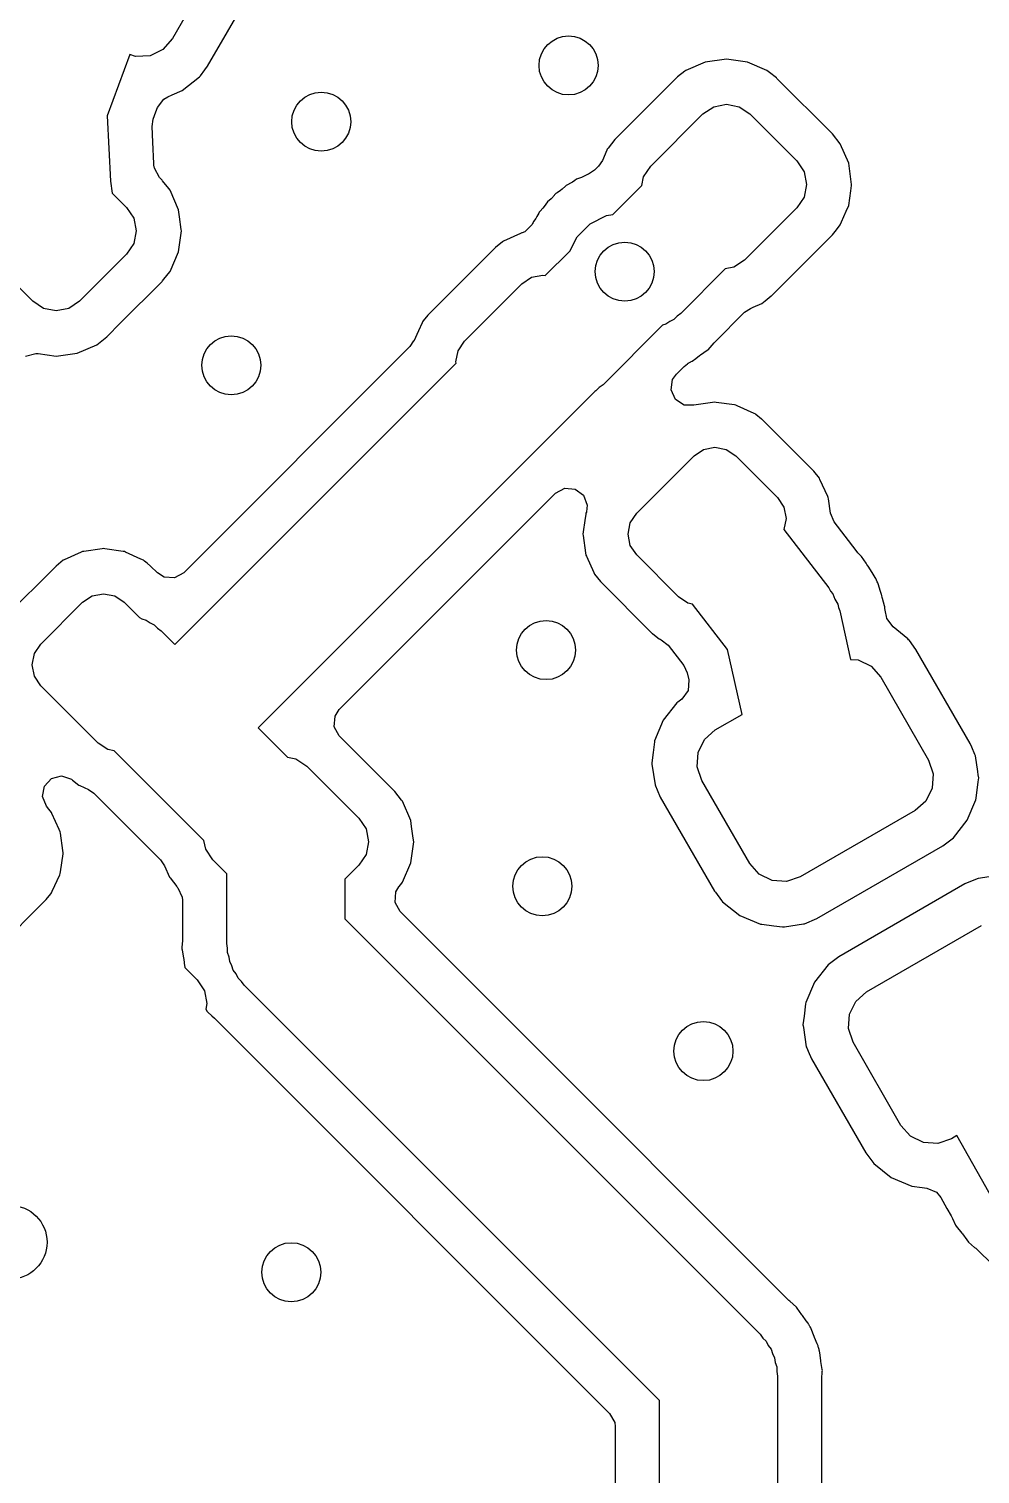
# Model space of a CAD drawing. Extents: x 4.14 to 7.68, y -5.31 to -1.77.
# Drawn here: x 6.416 to 6.6698, y -3.9859 to -3.6002 of the extents above; entities that cross this region are included whole.
import ezdxf

# ---------------------------------------------------------------- set-up
doc = ezdxf.new("R2010")
doc.units = 0
doc.header["$MEASUREMENT"] = 0
doc.layers.add('BLACK', color=7, linetype='CONTINUOUS')

msp = doc.modelspace()

# ---------------------------------------------------------------- linework, layer by layer
at = {"layer": 'BLACK', "linetype": 'CONTINUOUS'}
for p, q in [((6.46709, -3.58065), (6.45429, -3.60281)), ((6.4637, -3.61018), (6.47817, -3.5851)), ((6.45429, -3.60281), (6.45176, -3.6057)), ((6.44289, -3.6071), (6.43688, -3.62343)), ((6.44448, -3.60765), (6.44289, -3.6071)), ((6.44832, -3.60739), (6.44448, -3.60765)), ((6.45176, -3.6057), (6.44832, -3.60739)), ((6.5965, -3.60909), (6.5913, -3.61134)), ((6.60212, -3.60832), (6.5965, -3.60909)), ((6.60774, -3.60909), (6.60212, -3.60832)), ((6.61294, -3.61134), (6.60774, -3.60909)), ((6.4569, -3.61672), (6.46156, -3.61303)), ((6.46156, -3.61303), (6.46179, -3.61273)), ((6.46179, -3.61273), (6.46298, -3.61114)), ((6.46298, -3.61114), (6.4637, -3.61018)), ((6.58911, -3.61306), (6.58863, -3.61344)), ((6.59105, -3.61153), (6.58911, -3.61306)), ((6.5913, -3.61134), (6.59105, -3.61153)), ((6.59105, -3.61153), (6.59105, -3.61153)), ((6.61361, -3.61186), (6.61294, -3.61134)), ((6.6155, -3.61334), (6.61361, -3.61186)), ((6.45422, -3.61784), (6.4569, -3.61672)), ((6.58852, -3.61354), (6.58444, -3.61762)), ((6.58863, -3.61344), (6.58852, -3.61354)), ((6.61561, -3.61344), (6.6155, -3.61334)), ((6.6155, -3.61334), (6.6155, -3.61334)), ((6.63041, -3.62824), (6.61561, -3.61344)), ((6.45031, -3.6212), (6.45197, -3.61896)), ((6.45197, -3.61896), (6.45304, -3.61834)), ((6.45304, -3.61834), (6.45422, -3.61784)), ((6.58444, -3.61762), (6.57244, -3.62963)), ((6.59873, -3.62102), (6.60212, -3.62034)), ((6.60212, -3.62034), (6.60551, -3.62102)), ((6.43688, -3.62343), (6.43773, -3.64083)), ((6.44887, -3.62626), (6.44917, -3.62431)), ((6.44917, -3.62431), (6.44987, -3.62238)), ((6.44987, -3.62238), (6.45031, -3.6212)), ((6.58194, -3.63686), (6.59586, -3.62294)), ((6.59586, -3.62294), (6.59873, -3.62102)), ((6.60551, -3.62102), (6.60838, -3.62294)), ((6.60838, -3.62294), (6.62091, -3.63547)), ((6.44907, -3.63047), (6.44887, -3.62626)), ((6.63251, -3.63091), (6.63041, -3.62824)), ((6.44935, -3.63619), (6.44907, -3.63047)), ((6.57034, -3.6323), (6.57021, -3.63259)), ((6.57053, -3.63205), (6.57034, -3.6323)), ((6.57234, -3.62975), (6.57053, -3.63205)), ((6.57053, -3.63205), (6.57053, -3.63205)), ((6.57244, -3.62963), (6.57234, -3.62975)), ((6.63476, -3.63611), (6.63251, -3.63091)), ((6.44937, -3.63661), (6.44935, -3.63619)), ((6.56903, -3.63532), (6.56799, -3.63686)), ((6.57021, -3.63259), (6.56903, -3.63532)), ((6.57021, -3.63259), (6.57021, -3.63259)), ((6.62091, -3.63547), (6.62283, -3.63834)), ((6.63553, -3.64173), (6.63476, -3.63611)), ((6.44948, -3.63743), (6.44937, -3.63661)), ((6.45082, -3.63988), (6.44948, -3.63743)), ((6.45156, -3.64063), (6.45082, -3.63988)), ((6.5635, -3.63986), (6.56213, -3.64038)), ((6.56402, -3.63963), (6.5635, -3.63986)), ((6.56505, -3.6391), (6.56402, -3.63963)), ((6.56526, -3.63899), (6.56505, -3.6391)), ((6.56505, -3.6391), (6.56505, -3.6391)), ((6.56532, -3.63896), (6.56526, -3.63899)), ((6.56526, -3.63899), (6.56526, -3.63899)), ((6.56693, -3.63792), (6.56531, -3.63896)), ((6.56531, -3.63896), (6.56532, -3.63896)), ((6.56799, -3.63686), (6.56693, -3.63792)), ((6.57956, -3.64202), (6.58002, -3.63973)), ((6.58002, -3.63973), (6.58194, -3.63686)), ((6.62283, -3.63834), (6.62351, -3.64173)), ((6.43773, -3.64083), (6.43824, -3.64403)), ((6.43824, -3.64403), (6.44206, -3.64786)), ((6.45166, -3.64075), (6.45156, -3.64063)), ((6.45332, -3.64287), (6.45166, -3.64075)), ((6.45166, -3.64075), (6.45166, -3.64075)), ((6.45366, -3.6433), (6.45332, -3.64287)), ((6.45591, -3.6485), (6.45366, -3.6433)), ((6.55692, -3.64396), (6.55663, -3.64416)), ((6.55783, -3.64333), (6.55692, -3.64396)), ((6.55828, -3.64298), (6.55783, -3.64333)), ((6.55916, -3.64222), (6.55828, -3.64298)), ((6.55938, -3.64202), (6.55916, -3.64222)), ((6.55916, -3.64222), (6.55916, -3.64222)), ((6.55968, -3.64187), (6.55938, -3.64202)), ((6.56053, -3.64143), (6.55968, -3.64187)), ((6.56107, -3.64111), (6.56053, -3.64143)), ((6.5617, -3.64068), (6.56107, -3.64111)), ((6.56213, -3.64038), (6.5617, -3.64068)), ((6.57182, -3.64976), (6.57956, -3.64202)), ((6.62351, -3.64173), (6.62283, -3.64512)), ((6.63476, -3.64734), (6.6353, -3.64345)), ((6.6353, -3.64345), (6.63549, -3.64206)), ((6.63549, -3.64206), (6.63553, -3.64173)), ((6.44206, -3.64786), (6.44398, -3.65073)), ((6.55351, -3.64761), (6.55316, -3.64805)), ((6.55435, -3.64641), (6.55351, -3.64761)), ((6.55533, -3.64556), (6.55435, -3.64641)), ((6.55577, -3.64512), (6.55533, -3.64556)), ((6.55589, -3.64499), (6.55577, -3.64512)), ((6.55663, -3.64416), (6.55589, -3.64499)), ((6.62283, -3.64512), (6.62091, -3.64799)), ((6.63408, -3.64892), (6.63476, -3.64734)), ((6.44398, -3.65073), (6.44466, -3.65412)), ((6.45617, -3.6504), (6.45591, -3.6485)), ((6.45663, -3.65373), (6.45617, -3.6504)), ((6.55069, -3.65163), (6.55052, -3.65187)), ((6.55126, -3.65082), (6.55069, -3.65163)), ((6.55158, -3.65029), (6.55126, -3.65082)), ((6.55205, -3.64941), (6.55158, -3.65029)), ((6.55219, -3.64914), (6.55205, -3.64941)), ((6.55246, -3.64884), (6.55219, -3.64914)), ((6.55316, -3.64805), (6.55246, -3.64884)), ((6.56574, -3.65226), (6.57013, -3.65002)), ((6.57013, -3.65002), (6.57182, -3.64976)), ((6.62091, -3.64799), (6.60699, -3.66191)), ((6.63251, -3.65255), (6.63287, -3.65171)), ((6.63287, -3.65171), (6.63408, -3.64892)), ((6.44466, -3.65412), (6.44398, -3.65751)), ((6.45591, -3.65974), (6.45668, -3.65412)), ((6.45668, -3.65412), (6.45663, -3.65373)), ((6.54721, -3.65485), (6.54268, -3.65691)), ((6.54753, -3.6547), (6.54721, -3.65485)), ((6.54721, -3.65485), (6.54721, -3.65485)), ((6.54761, -3.65469), (6.54753, -3.6547)), ((6.54831, -3.6544), (6.54761, -3.65469)), ((6.55027, -3.65241), (6.54831, -3.6544)), ((6.55041, -3.65215), (6.55027, -3.65241)), ((6.55052, -3.65187), (6.55041, -3.65215)), ((6.56226, -3.65574), (6.56574, -3.65226)), ((6.61422, -3.67141), (6.63041, -3.65522)), ((6.63041, -3.65522), (6.63117, -3.65426)), ((6.63117, -3.65426), (6.63231, -3.6528)), ((6.63231, -3.6528), (6.63251, -3.65255)), ((6.63231, -3.6528), (6.63231, -3.6528)), ((6.41701, -3.67291), (6.40309, -3.65899)), ((6.44398, -3.65751), (6.44206, -3.66038)), ((6.54051, -3.65856), (6.52256, -3.67651)), ((6.5424, -3.65704), (6.54051, -3.65856)), ((6.54268, -3.65691), (6.5424, -3.65704)), ((6.54268, -3.65691), (6.54268, -3.65691)), ((6.55379, -3.66607), (6.56033, -3.65953)), ((6.56033, -3.65953), (6.56226, -3.65574)), ((6.44206, -3.66038), (6.42953, -3.67291)), ((6.45366, -3.66494), (6.45591, -3.65974)), ((6.60699, -3.66191), (6.60412, -3.66383)), ((6.45166, -3.6675), (6.45316, -3.66558)), ((6.45316, -3.66558), (6.45366, -3.66494)), ((6.54755, -3.66824), (6.55011, -3.66653)), ((6.55011, -3.66653), (6.55312, -3.66594)), ((6.55312, -3.66594), (6.55379, -3.66607)), ((6.60183, -3.66429), (6.58999, -3.67614)), ((6.60412, -3.66383), (6.60183, -3.66429)), ((6.44047, -3.6787), (6.45146, -3.66772)), ((6.45146, -3.66772), (6.45156, -3.66761)), ((6.45156, -3.66761), (6.45166, -3.6675)), ((6.45166, -3.6675), (6.45166, -3.6675)), ((6.53224, -3.68355), (6.54755, -3.66824)), ((6.41988, -3.67483), (6.41701, -3.67291)), ((6.42327, -3.67551), (6.41988, -3.67483)), ((6.42666, -3.67483), (6.42327, -3.67551)), ((6.42953, -3.67291), (6.42666, -3.67483)), ((6.60699, -3.67586), (6.60853, -3.67482)), ((6.60853, -3.67482), (6.60925, -3.67451)), ((6.60925, -3.67451), (6.61155, -3.67351)), ((6.61155, -3.67351), (6.61246, -3.67279)), ((6.61246, -3.67279), (6.6141, -3.67151)), ((6.6141, -3.67151), (6.61422, -3.67141)), ((6.6141, -3.67151), (6.6141, -3.67151)), ((6.43676, -3.68241), (6.44047, -3.6787)), ((6.52091, -3.67868), (6.51994, -3.68082)), ((6.52104, -3.6784), (6.52091, -3.67868)), ((6.52091, -3.67868), (6.52091, -3.67868)), ((6.52123, -3.67815), (6.52104, -3.6784)), ((6.52247, -3.67661), (6.52123, -3.67815)), ((6.52256, -3.67651), (6.52247, -3.67661)), ((6.52247, -3.67661), (6.52247, -3.67661)), ((6.587, -3.6783), (6.586, -3.67903)), ((6.58811, -3.67774), (6.587, -3.6783)), ((6.58898, -3.67686), (6.58811, -3.67774)), ((6.58999, -3.67614), (6.58898, -3.67686)), ((6.59903, -3.68382), (6.60699, -3.67586)), ((6.43409, -3.68451), (6.43676, -3.68241)), ((6.51994, -3.68082), (6.5187, -3.68353)), ((6.58507, -3.67933), (6.5692, -3.6952)), ((6.586, -3.67903), (6.58507, -3.67933)), ((6.42889, -3.68676), (6.43409, -3.68451)), ((6.51769, -3.68501), (6.45732, -3.74537)), ((6.51859, -3.68348), (6.51769, -3.68501)), ((6.5187, -3.68353), (6.51859, -3.68348)), ((6.52994, -3.68912), (6.53053, -3.68611)), ((6.53053, -3.68611), (6.53224, -3.68355)), ((6.59517, -3.68725), (6.59698, -3.68601)), ((6.59698, -3.68601), (6.59722, -3.68584)), ((6.59698, -3.68601), (6.59698, -3.68601)), ((6.59722, -3.68584), (6.59883, -3.68403)), ((6.59883, -3.68403), (6.59903, -3.68382)), ((6.41513, -3.6876), (6.41782, -3.68683)), ((6.41782, -3.68683), (6.41846, -3.68687)), ((6.41846, -3.68687), (6.42327, -3.68753)), ((6.42327, -3.68753), (6.42889, -3.68676)), ((6.45492, -3.7645), (6.53, -3.68943)), ((6.53, -3.68943), (6.52994, -3.68912)), ((6.58878, -3.69236), (6.59084, -3.6903)), ((6.59084, -3.6903), (6.59173, -3.68964)), ((6.59172, -3.68962), (6.59194, -3.68947)), ((6.59173, -3.68964), (6.59172, -3.68962)), ((6.59194, -3.68947), (6.59204, -3.68942)), ((6.59204, -3.68942), (6.59205, -3.68941)), ((6.59205, -3.68941), (6.59209, -3.68939)), ((6.59209, -3.68939), (6.5926, -3.6891)), ((6.5926, -3.6891), (6.59272, -3.68903)), ((6.59272, -3.68903), (6.59299, -3.68891)), ((6.59299, -3.68891), (6.59393, -3.68819)), ((6.59393, -3.68819), (6.59496, -3.6874)), ((6.59496, -3.6874), (6.59517, -3.68725)), ((6.58737, -3.69657), (6.58777, -3.6938)), ((6.58777, -3.6938), (6.58878, -3.69236)), ((6.567, -3.69697), (6.4772, -3.78677)), ((6.56732, -3.69681), (6.567, -3.69697)), ((6.5682, -3.69593), (6.56732, -3.69681)), ((6.5692, -3.6952), (6.5682, -3.69593)), ((6.58853, -3.69911), (6.58737, -3.69657)), ((6.59088, -3.70062), (6.58853, -3.69911)), ((6.59347, -3.70063), (6.59088, -3.70062)), ((6.59905, -3.69984), (6.59347, -3.70064)), ((6.59347, -3.70064), (6.59347, -3.70063)), ((6.5994, -3.69989), (6.59905, -3.69984)), ((6.60429, -3.70059), (6.5994, -3.69989)), ((6.60464, -3.70064), (6.60429, -3.70059)), ((6.60429, -3.70059), (6.60429, -3.70059)), ((6.60496, -3.70078), (6.60464, -3.70064)), ((6.6095, -3.70284), (6.60496, -3.70078)), ((6.60496, -3.70078), (6.60496, -3.70078)), ((6.60978, -3.70297), (6.6095, -3.70284)), ((6.61002, -3.70317), (6.60978, -3.70297)), ((6.61149, -3.70434), (6.61002, -3.70317)), ((6.61002, -3.70317), (6.61002, -3.70317)), ((6.61167, -3.70449), (6.61149, -3.70434)), ((6.62544, -3.71826), (6.61167, -3.70449)), ((6.59349, -3.71418), (6.59604, -3.71247)), ((6.59604, -3.71247), (6.59905, -3.71187)), ((6.59905, -3.71187), (6.60207, -3.71247)), ((6.60207, -3.71247), (6.60462, -3.71418)), ((6.57818, -3.72949), (6.59349, -3.71418)), ((6.60462, -3.71418), (6.61576, -3.72531)), ((6.62696, -3.72015), (6.62544, -3.71826)), ((6.62709, -3.72044), (6.62696, -3.72015)), ((6.62915, -3.72497), (6.62709, -3.72044)), ((6.62709, -3.72044), (6.62709, -3.72044)), ((6.49883, -3.78188), (6.55654, -3.72416)), ((6.55654, -3.72416), (6.55899, -3.72282)), ((6.55899, -3.72282), (6.56178, -3.72302)), ((6.56178, -3.72302), (6.56402, -3.7247)), ((6.56402, -3.7247), (6.56499, -3.72732)), ((6.6293, -3.72529), (6.62915, -3.72497)), ((6.56499, -3.72732), (6.56481, -3.72906)), ((6.61576, -3.72531), (6.61747, -3.72787)), ((6.61747, -3.72787), (6.61806, -3.73088)), ((6.62935, -3.72564), (6.6293, -3.72529)), ((6.6299, -3.72949), (6.62935, -3.72564)), ((6.62935, -3.72564), (6.62935, -3.72564)), ((6.56445, -3.73078), (6.56384, -3.73505)), ((6.56459, -3.72982), (6.56445, -3.73078)), ((6.56464, -3.72947), (6.56459, -3.72982)), ((6.56459, -3.72982), (6.56459, -3.72982)), ((6.56478, -3.72915), (6.56464, -3.72947)), ((6.56481, -3.72906), (6.56478, -3.72915)), ((6.57587, -3.73505), (6.57647, -3.73204)), ((6.57647, -3.73204), (6.57818, -3.72949)), ((6.61806, -3.73088), (6.61748, -3.7338)), ((6.63088, -3.73181), (6.6299, -3.72949)), ((6.63676, -3.73945), (6.63088, -3.73181)), ((6.56384, -3.73505), (6.56389, -3.7354)), ((6.56389, -3.7354), (6.56454, -3.74)), ((6.57647, -3.73807), (6.57587, -3.73505)), ((6.61748, -3.7338), (6.62948, -3.7494)), ((6.42997, -3.73985), (6.42544, -3.74191)), ((6.43029, -3.7397), (6.42997, -3.73985)), ((6.42997, -3.73985), (6.42997, -3.73985)), ((6.43064, -3.73965), (6.43029, -3.7397)), ((6.43553, -3.73895), (6.43064, -3.73965)), ((6.43064, -3.73965), (6.43064, -3.73965)), ((6.43588, -3.7389), (6.43553, -3.73895)), ((6.43623, -3.73895), (6.43588, -3.7389)), ((6.44112, -3.73965), (6.43623, -3.73895)), ((6.44147, -3.7397), (6.44112, -3.73965)), ((6.44112, -3.73965), (6.44112, -3.73965)), ((6.44179, -3.73985), (6.44147, -3.7397)), ((6.44583, -3.74169), (6.44179, -3.73985)), ((6.44179, -3.73985), (6.44179, -3.73985)), ((6.56454, -3.74), (6.56464, -3.74064)), ((6.57818, -3.74062), (6.57647, -3.73807)), ((6.63718, -3.74), (6.63676, -3.73945)), ((6.63774, -3.74061), (6.63718, -3.74)), ((6.42326, -3.74356), (6.40949, -3.75733)), ((6.42515, -3.74204), (6.42326, -3.74356)), ((6.42544, -3.74191), (6.42515, -3.74204)), ((6.42544, -3.74191), (6.42544, -3.74191)), ((6.4466, -3.74204), (6.44583, -3.74169)), ((6.44685, -3.74223), (6.4466, -3.74204)), ((6.44758, -3.74282), (6.44685, -3.74223)), ((6.44685, -3.74223), (6.44685, -3.74223)), ((6.44849, -3.74356), (6.44758, -3.74282)), ((6.45031, -3.74537), (6.44849, -3.74356)), ((6.56464, -3.74064), (6.56478, -3.74096)), ((6.56478, -3.74096), (6.56478, -3.74096)), ((6.56478, -3.74096), (6.56677, -3.74533)), ((6.58931, -3.75176), (6.57818, -3.74062)), ((6.63796, -3.74082), (6.63774, -3.74061)), ((6.63818, -3.74102), (6.63796, -3.74082)), ((6.63796, -3.74082), (6.63796, -3.74082)), ((6.63938, -3.74284), (6.63818, -3.74102)), ((6.63959, -3.74313), (6.63938, -3.74284)), ((6.63985, -3.74347), (6.63959, -3.74313)), ((6.63997, -3.74362), (6.63985, -3.74347)), ((6.64013, -3.7439), (6.63997, -3.74362)), ((6.64039, -3.74435), (6.64013, -3.7439)), ((6.64054, -3.7446), (6.64039, -3.74435)), ((6.45208, -3.74651), (6.45031, -3.74537)), ((6.45487, -3.74671), (6.45208, -3.74651)), ((6.45732, -3.74537), (6.45487, -3.74671)), ((6.56677, -3.74533), (6.56697, -3.74578)), ((6.56697, -3.74578), (6.56849, -3.74767)), ((6.56849, -3.74767), (6.58226, -3.76144)), ((6.64132, -3.74578), (6.64054, -3.7446)), ((6.64186, -3.74659), (6.64132, -3.74578)), ((6.64196, -3.74687), (6.64186, -3.74659)), ((6.64198, -3.74693), (6.64196, -3.74687)), ((6.64196, -3.74687), (6.64196, -3.74687)), ((6.64236, -3.74775), (6.64198, -3.74693)), ((6.64254, -3.74807), (6.64236, -3.74775)), ((6.64262, -3.74835), (6.64254, -3.74807)), ((6.43031, -3.75324), (6.43287, -3.75153)), ((6.43287, -3.75153), (6.43588, -3.75094)), ((6.43588, -3.75094), (6.43889, -3.75153)), ((6.43889, -3.75153), (6.44145, -3.75324)), ((6.59187, -3.75347), (6.58931, -3.75176)), ((6.62948, -3.7494), (6.62993, -3.75023)), ((6.62993, -3.75023), (6.63054, -3.75095)), ((6.63054, -3.75095), (6.6311, -3.75238)), ((6.64321, -3.75035), (6.64262, -3.74835)), ((6.64262, -3.74835), (6.64262, -3.74835)), ((6.6433, -3.75063), (6.64321, -3.75035)), ((6.64348, -3.75115), (6.6433, -3.75063)), ((6.64353, -3.75129), (6.64348, -3.75115)), ((6.64348, -3.75115), (6.64348, -3.75115)), ((6.64356, -3.75144), (6.64353, -3.75129)), ((6.64367, -3.75192), (6.64356, -3.75144)), ((6.64356, -3.75144), (6.64356, -3.75144)), ((6.64375, -3.75222), (6.64367, -3.75192)), ((6.41918, -3.76438), (6.43031, -3.75324)), ((6.44145, -3.75324), (6.44548, -3.75728)), ((6.59305, -3.7537), (6.59187, -3.75347)), ((6.6024, -3.76585), (6.59305, -3.7537)), ((6.6311, -3.75238), (6.63184, -3.75372)), ((6.63184, -3.75372), (6.63201, -3.75465)), ((6.63201, -3.75465), (6.63236, -3.75553)), ((6.63236, -3.75553), (6.63528, -3.76847)), ((6.64433, -3.75419), (6.64375, -3.75222)), ((6.64441, -3.75447), (6.64433, -3.75419)), ((6.64442, -3.75477), (6.64441, -3.75447)), ((6.64443, -3.7549), (6.64442, -3.75477)), ((6.64442, -3.75477), (6.64442, -3.75477)), ((6.64455, -3.75578), (6.64443, -3.7549)), ((6.64483, -3.75703), (6.64455, -3.75578)), ((6.44548, -3.75728), (6.44615, -3.75762)), ((6.44615, -3.75762), (6.44733, -3.758)), ((6.44733, -3.758), (6.44834, -3.75873)), ((6.44834, -3.75873), (6.44944, -3.75929)), ((6.44944, -3.75929), (6.45032, -3.76017)), ((6.64497, -3.75754), (6.64483, -3.75703)), ((6.64659, -3.75982), (6.64497, -3.75754)), ((6.45032, -3.76017), (6.45132, -3.7609)), ((6.45132, -3.7609), (6.45492, -3.7645)), ((6.58226, -3.76144), (6.58237, -3.76153)), ((6.58237, -3.76153), (6.58237, -3.76153)), ((6.58237, -3.76153), (6.5834, -3.76235)), ((6.5834, -3.76235), (6.58415, -3.76296)), ((6.58415, -3.76296), (6.58444, -3.76309)), ((6.58444, -3.76309), (6.58444, -3.76309)), ((6.58444, -3.76309), (6.58471, -3.76322)), ((6.58471, -3.76322), (6.58659, -3.76471)), ((6.65056, -3.76297), (6.64659, -3.75982)), ((6.65075, -3.76323), (6.65056, -3.76297)), ((6.65094, -3.76348), (6.65075, -3.76323)), ((6.65075, -3.76323), (6.65075, -3.76323)), ((6.6527, -3.76582), (6.65094, -3.76348)), ((6.41687, -3.76995), (6.41747, -3.76693)), ((6.41747, -3.76693), (6.41918, -3.76438)), ((6.58659, -3.76471), (6.59075, -3.77011)), ((6.60632, -3.78317), (6.6024, -3.76585)), ((6.66717, -3.7909), (6.6527, -3.76582)), ((6.41747, -3.77296), (6.41687, -3.76995)), ((6.59075, -3.77011), (6.59077, -3.77014)), ((6.59077, -3.77014), (6.59168, -3.77207)), ((6.63528, -3.76847), (6.63732, -3.76861)), ((6.63732, -3.76861), (6.64076, -3.7703)), ((6.64076, -3.7703), (6.64329, -3.77319)), ((6.41918, -3.77551), (6.41747, -3.77296)), ((6.59168, -3.77207), (6.59211, -3.77397)), ((6.59211, -3.77399), (6.59194, -3.77678)), ((6.59211, -3.77397), (6.59211, -3.77399)), ((6.64329, -3.77319), (6.65609, -3.79535)), ((6.42683, -3.78317), (6.41918, -3.77551)), ((6.59025, -3.77905), (6.5892, -3.77985)), ((6.59194, -3.77678), (6.59025, -3.77905)), ((6.49769, -3.78365), (6.49883, -3.78188)), ((6.58894, -3.78004), (6.58525, -3.78469)), ((6.58919, -3.77985), (6.58894, -3.78004)), ((6.5892, -3.77985), (6.58919, -3.77985)), ((6.43104, -3.78738), (6.42683, -3.78317)), ((6.42683, -3.78317), (6.42683, -3.78317)), ((6.4772, -3.78677), (6.48498, -3.79456)), ((6.49749, -3.78644), (6.49769, -3.78365)), ((6.49883, -3.78889), (6.49749, -3.78644)), ((6.58525, -3.78469), (6.58295, -3.79017)), ((6.59916, -3.78731), (6.60632, -3.78317)), ((6.43449, -3.79082), (6.43104, -3.78738)), ((6.43104, -3.78738), (6.43104, -3.78738)), ((6.51356, -3.80363), (6.49883, -3.78889)), ((6.58291, -3.7905), (6.58255, -3.79331)), ((6.58295, -3.79017), (6.58291, -3.7905)), ((6.58291, -3.7905), (6.58291, -3.7905)), ((6.59458, -3.79328), (6.59627, -3.78984)), ((6.59627, -3.78984), (6.59916, -3.78731)), ((6.43704, -3.79253), (6.43449, -3.79082)), ((6.43875, -3.79287), (6.43704, -3.79253)), ((6.46271, -3.81683), (6.43875, -3.79287)), ((6.58255, -3.79331), (6.58221, -3.79606)), ((6.59432, -3.79711), (6.59458, -3.79328)), ((6.66761, -3.79192), (6.66717, -3.7909)), ((6.66845, -3.79388), (6.66761, -3.79192)), ((6.66857, -3.79417), (6.66845, -3.79388)), ((6.66845, -3.79388), (6.66845, -3.79388)), ((6.66919, -3.79838), (6.66857, -3.79417)), ((6.48498, -3.79456), (6.48727, -3.79502)), ((6.48727, -3.79502), (6.49014, -3.79694)), ((6.49014, -3.79694), (6.50406, -3.81086)), ((6.58221, -3.79606), (6.58226, -3.79639)), ((6.58226, -3.79639), (6.58226, -3.79642)), ((6.58226, -3.79642), (6.58307, -3.80193)), ((6.59556, -3.80075), (6.59432, -3.79711)), ((6.65609, -3.79535), (6.65732, -3.79899)), ((6.42012, -3.80232), (6.42202, -3.80028)), ((6.42202, -3.80028), (6.42473, -3.79959)), ((6.42473, -3.79959), (6.42738, -3.80048)), ((6.42738, -3.80048), (6.42766, -3.80068)), ((6.42766, -3.80068), (6.42933, -3.80203)), ((6.42933, -3.80203), (6.42961, -3.80216)), ((6.42961, -3.80216), (6.42961, -3.80216)), ((6.42961, -3.80216), (6.4319, -3.80319)), ((6.58307, -3.80193), (6.5832, -3.80223)), ((6.60835, -3.82291), (6.59556, -3.80075)), ((6.65732, -3.79899), (6.65707, -3.80282)), ((6.66875, -3.80554), (6.6693, -3.80116)), ((6.66932, -3.79924), (6.66919, -3.79838)), ((6.6693, -3.80116), (6.66944, -3.80005)), ((6.66944, -3.80005), (6.66932, -3.79924)), ((6.41962, -3.80507), (6.42012, -3.80232)), ((6.42068, -3.80766), (6.41962, -3.80507)), ((6.4319, -3.80319), (6.43335, -3.8042)), ((6.43335, -3.8042), (6.45114, -3.82199)), ((6.51366, -3.80375), (6.51356, -3.80363)), ((6.51544, -3.80602), (6.51366, -3.80375)), ((6.51366, -3.80375), (6.51366, -3.80375)), ((6.51566, -3.8063), (6.51544, -3.80602)), ((6.5832, -3.80223), (6.5832, -3.80223)), ((6.5832, -3.80223), (6.58364, -3.80326)), ((6.58364, -3.80326), (6.58447, -3.80521)), ((6.58447, -3.80521), (6.59895, -3.83029)), ((6.65707, -3.80282), (6.65537, -3.80627)), ((6.66639, -3.81141), (6.66869, -3.80594)), ((6.66869, -3.80594), (6.66875, -3.80554)), ((6.42132, -3.80845), (6.42068, -3.80766)), ((6.42203, -3.80933), (6.42132, -3.80845)), ((6.42216, -3.80961), (6.42203, -3.80933)), ((6.42411, -3.81391), (6.42216, -3.80961)), ((6.42216, -3.80961), (6.42216, -3.80961)), ((6.51791, -3.8115), (6.51566, -3.8063)), ((6.65248, -3.8088), (6.6218, -3.82652)), ((6.65537, -3.80627), (6.65248, -3.8088)), ((6.50406, -3.81086), (6.50598, -3.81373)), ((6.50598, -3.81373), (6.50666, -3.81712)), ((6.51812, -3.81305), (6.51791, -3.8115)), ((6.51855, -3.81615), (6.51812, -3.81305)), ((6.66271, -3.81606), (6.66639, -3.81141)), ((6.42436, -3.81447), (6.42411, -3.81391)), ((6.42441, -3.81482), (6.42436, -3.81447)), ((6.42508, -3.81949), (6.42441, -3.81482)), ((6.42441, -3.81482), (6.42441, -3.81482)), ((6.46317, -3.81912), (6.46271, -3.81683)), ((6.50666, -3.81712), (6.50598, -3.82051)), ((6.51791, -3.82274), (6.51868, -3.81712)), ((6.51868, -3.81712), (6.51855, -3.81615)), ((6.65986, -3.8182), (6.66271, -3.81606)), ((6.42443, -3.82518), (6.42511, -3.8204)), ((6.42516, -3.82005), (6.42508, -3.81949)), ((6.42511, -3.8204), (6.42516, -3.82005)), ((6.46509, -3.82199), (6.46317, -3.81912)), ((6.50598, -3.82051), (6.50406, -3.82338)), ((6.62626, -3.8376), (6.65986, -3.8182)), ((6.42436, -3.82564), (6.42443, -3.82518)), ((6.45114, -3.82199), (6.45218, -3.82353)), ((6.45218, -3.82353), (6.45349, -3.82655)), ((6.46883, -3.82573), (6.46509, -3.82199)), ((6.50406, -3.82338), (6.50032, -3.82712)), ((6.51566, -3.82794), (6.51791, -3.82274)), ((6.61089, -3.8258), (6.60835, -3.82291)), ((6.42225, -3.83029), (6.42422, -3.82596)), ((6.42422, -3.82596), (6.42436, -3.82564)), ((6.42422, -3.82596), (6.42422, -3.82596)), ((6.45349, -3.82655), (6.45369, -3.8268)), ((6.45369, -3.8268), (6.45369, -3.8268)), ((6.45369, -3.8268), (6.45545, -3.82905)), ((6.45545, -3.82905), (6.45559, -3.82922)), ((6.46883, -3.84426), (6.46883, -3.82573)), ((6.50032, -3.82712), (6.50032, -3.83774)), ((6.51393, -3.83052), (6.51468, -3.82919)), ((6.51468, -3.82919), (6.51522, -3.82851)), ((6.51522, -3.82851), (6.51566, -3.82794)), ((6.61433, -3.8275), (6.61089, -3.8258)), ((6.61816, -3.82775), (6.61433, -3.8275)), ((6.6218, -3.82652), (6.61816, -3.82775)), ((6.66574, -3.8284), (6.63214, -3.8478)), ((6.66902, -3.827), (6.66574, -3.8284)), ((6.66933, -3.82695), (6.66902, -3.827)), ((6.67456, -3.82618), (6.66933, -3.82695)), ((6.66933, -3.82695), (6.66933, -3.82695)), ((6.40674, -3.84644), (6.42051, -3.83267)), ((6.42051, -3.83267), (6.4206, -3.83256)), ((6.4206, -3.83256), (6.42183, -3.83102)), ((6.42183, -3.83102), (6.42203, -3.83078)), ((6.42183, -3.83102), (6.42183, -3.83102)), ((6.42203, -3.83078), (6.42225, -3.83029)), ((6.45559, -3.82922), (6.45569, -3.82933)), ((6.45569, -3.82933), (6.45575, -3.82939)), ((6.45575, -3.82939), (6.45694, -3.83192)), ((6.45694, -3.83192), (6.457, -3.83268)), ((6.457, -3.83268), (6.457, -3.84314)), ((6.51374, -3.83331), (6.51393, -3.83052)), ((6.59895, -3.83029), (6.59921, -3.83063)), ((6.59921, -3.83063), (6.60084, -3.8328)), ((6.60084, -3.8328), (6.60109, -3.83313)), ((6.51507, -3.83576), (6.51374, -3.83331)), ((6.54527, -3.86595), (6.51507, -3.83576)), ((6.60109, -3.83313), (6.60574, -3.83682)), ((6.60574, -3.83682), (6.61122, -3.83912)), ((6.50032, -3.83774), (6.61114, -3.94855)), ((6.61122, -3.83912), (6.61155, -3.83917)), ((6.61155, -3.83917), (6.61155, -3.83917)), ((6.61155, -3.83917), (6.61476, -3.83957)), ((6.61476, -3.83957), (6.61711, -3.83987)), ((6.61711, -3.83987), (6.61759, -3.8398)), ((6.61759, -3.8398), (6.62267, -3.83905)), ((6.62267, -3.83905), (6.62298, -3.839)), ((6.62267, -3.83905), (6.62267, -3.83905)), ((6.62298, -3.839), (6.62626, -3.8376)), ((6.63952, -3.8572), (6.6702, -3.83948)), ((6.45698, -3.84347), (6.45685, -3.84538)), ((6.457, -3.84314), (6.45698, -3.84347)), ((6.46902, -3.84549), (6.46883, -3.84426)), ((6.45685, -3.84538), (6.45683, -3.84572)), ((6.45683, -3.84572), (6.45688, -3.84601)), ((6.45688, -3.84601), (6.45688, -3.84601)), ((6.45688, -3.84601), (6.45726, -3.84817)), ((6.45726, -3.84817), (6.4573, -3.84842)), ((6.4573, -3.84842), (6.45743, -3.84956)), ((6.46902, -3.84673), (6.46902, -3.84549)), ((6.4694, -3.84791), (6.46902, -3.84673)), ((6.4696, -3.84913), (6.4694, -3.84791)), ((6.63214, -3.8478), (6.62929, -3.84994)), ((6.45743, -3.84956), (6.45757, -3.85066)), ((6.45757, -3.85066), (6.46091, -3.85401)), ((6.47016, -3.85023), (6.4696, -3.84913)), ((6.47054, -3.85141), (6.47016, -3.85023)), ((6.47127, -3.85242), (6.47054, -3.85141)), ((6.62929, -3.84994), (6.62561, -3.85459)), ((6.46091, -3.85401), (6.46283, -3.85688)), ((6.47183, -3.85352), (6.47127, -3.85242)), ((6.47271, -3.8544), (6.47183, -3.85352)), ((6.47344, -3.8554), (6.47271, -3.8544)), ((6.58425, -3.96621), (6.47344, -3.8554)), ((6.62561, -3.85459), (6.62331, -3.86006)), ((6.46283, -3.85688), (6.46351, -3.86027)), ((6.62331, -3.86006), (6.62326, -3.8604)), ((6.63493, -3.86318), (6.63663, -3.85973)), ((6.63663, -3.85973), (6.63952, -3.8572)), ((6.46351, -3.86027), (6.46319, -3.86185)), ((6.46319, -3.86185), (6.46357, -3.86239)), ((6.46357, -3.86239), (6.46357, -3.86239)), ((6.46357, -3.86239), (6.46374, -3.86264)), ((6.46374, -3.86264), (6.46482, -3.8636)), ((6.46482, -3.8636), (6.46555, -3.86425)), ((6.62285, -3.86366), (6.62256, -3.86595)), ((6.62326, -3.8604), (6.62285, -3.86366)), ((6.62326, -3.8604), (6.62326, -3.8604)), ((6.63468, -3.86701), (6.63493, -3.86318)), ((6.46555, -3.86425), (6.46575, -3.86444)), ((6.46575, -3.86444), (6.57097, -3.96966)), ((6.61882, -3.93951), (6.54527, -3.86595)), ((6.62256, -3.86595), (6.62261, -3.86629)), ((6.62261, -3.86629), (6.62268, -3.86673)), ((6.62268, -3.86673), (6.62343, -3.87183)), ((6.63591, -3.87065), (6.63468, -3.86701)), ((6.64871, -3.89281), (6.63591, -3.87065)), ((6.62343, -3.87183), (6.62355, -3.87212)), ((6.62355, -3.87212), (6.62355, -3.87212)), ((6.62355, -3.87212), (6.62393, -3.87301)), ((6.62393, -3.87301), (6.62483, -3.8751)), ((6.62483, -3.8751), (6.6393, -3.90018)), ((6.65124, -3.8957), (6.64871, -3.89281)), ((6.65468, -3.89739), (6.65124, -3.8957)), ((6.65852, -3.89765), (6.65468, -3.89739)), ((6.66215, -3.89641), (6.65852, -3.89765)), ((6.66363, -3.89556), (6.66215, -3.89641)), ((6.67327, -3.91272), (6.66363, -3.89556)), ((6.6393, -3.90018), (6.64144, -3.90303)), ((6.64144, -3.90303), (6.6461, -3.90672)), ((6.6461, -3.90672), (6.65157, -3.90902)), ((6.65157, -3.90902), (6.65436, -3.90937)), ((6.65436, -3.90937), (6.65561, -3.90953)), ((6.65561, -3.90953), (6.65817, -3.91065)), ((6.65817, -3.91065), (6.65931, -3.91202)), ((6.65931, -3.91202), (6.66097, -3.91498)), ((6.66097, -3.91498), (6.6621, -3.91698)), ((6.6621, -3.91698), (6.66227, -3.91728)), ((6.66227, -3.91728), (6.66246, -3.91766)), ((6.66246, -3.91766), (6.66327, -3.91944)), ((6.66327, -3.91944), (6.66345, -3.91968)), ((6.66345, -3.91968), (6.66345, -3.91968)), ((6.66345, -3.91968), (6.66498, -3.92162)), ((6.66498, -3.92162), (6.66509, -3.92176)), ((6.66509, -3.92176), (6.66628, -3.92339)), ((6.66628, -3.92339), (6.66673, -3.92399)), ((6.66673, -3.92399), (6.66836, -3.92536)), ((6.66836, -3.92536), (6.66864, -3.92561)), ((6.66864, -3.92561), (6.67973, -3.93644)), ((6.61903, -3.9397), (6.61882, -3.93951)), ((6.62084, -3.94132), (6.61903, -3.9397)), ((6.62101, -3.94156), (6.62084, -3.94132)), ((6.62225, -3.94337), (6.62101, -3.94156)), ((6.62101, -3.94156), (6.62101, -3.94156)), ((6.6224, -3.94358), (6.62225, -3.94337)), ((6.62345, -3.94494), (6.6224, -3.94358)), ((6.61114, -3.94855), (6.61186, -3.94956)), ((6.62391, -3.94555), (6.62345, -3.94494)), ((6.62403, -3.94582), (6.62391, -3.94555)), ((6.6241, -3.94594), (6.62403, -3.94582)), ((6.62439, -3.94645), (6.6241, -3.94594)), ((6.62445, -3.94657), (6.62439, -3.94645)), ((6.62462, -3.94682), (6.62445, -3.94657)), ((6.62473, -3.9471), (6.62462, -3.94682)), ((6.6255, -3.94914), (6.62473, -3.9471)), ((6.62473, -3.9471), (6.62473, -3.9471)), ((6.61186, -3.94956), (6.61274, -3.95043)), ((6.61274, -3.95043), (6.6133, -3.95154)), ((6.6133, -3.95154), (6.61403, -3.95254)), ((6.61403, -3.95254), (6.61441, -3.95372)), ((6.6256, -3.94938), (6.6255, -3.94914)), ((6.62635, -3.95111), (6.6256, -3.94938)), ((6.6266, -3.95166), (6.62635, -3.95111)), ((6.62665, -3.95195), (6.6266, -3.95166)), ((6.62669, -3.95208), (6.62665, -3.95195)), ((6.62684, -3.95265), (6.62669, -3.95208)), ((6.61441, -3.95372), (6.61498, -3.95482)), ((6.61498, -3.95482), (6.61517, -3.95605)), ((6.61517, -3.95605), (6.61555, -3.95723)), ((6.62687, -3.95278), (6.62684, -3.95265)), ((6.62698, -3.95306), (6.62687, -3.95278)), ((6.62704, -3.95352), (6.62698, -3.95306)), ((6.62728, -3.95553), (6.62704, -3.95352)), ((6.62732, -3.95579), (6.62728, -3.95553)), ((6.62769, -3.95794), (6.62732, -3.95579)), ((6.61555, -3.95723), (6.61555, -3.95846)), ((6.61555, -3.95846), (6.61575, -3.95969)), ((6.61575, -3.95969), (6.61575, -4.06137)), ((6.62759, -3.96048), (6.62772, -3.95853)), ((6.62774, -3.95823), (6.62769, -3.95794)), ((6.62772, -3.95853), (6.62774, -3.95823)), ((6.62772, -3.95853), (6.62772, -3.95853)), ((6.62758, -3.96082), (6.62759, -3.96048)), ((6.62758, -4.05442), (6.62758, -3.96082)), ((6.58425, -4.06789), (6.58425, -3.96621)), ((6.57097, -3.96966), (6.57231, -3.97211)), ((6.57231, -3.97211), (6.57242, -3.97317)), ((6.57242, -3.97317), (6.57242, -4.06677))]:
    msp.add_line(p, q, dxfattribs=at)
at = {"layer": 'BLACK'}
for centre, radius in [((6.56, -3.61), 0.00787), ((6.494, -3.625), 0.00787), ((6.575, -3.665), 0.00787), ((6.47, -3.69), 0.00787), ((6.554, -3.766), 0.00787), ((6.553, -3.829), 0.00787), ((6.596, -3.873), 0.00787), ((6.411, -3.924), 0.00984), ((6.486, -3.932), 0.00787)]:
    msp.add_circle(centre, radius, dxfattribs=at)

doc.saveas('drawing.dxf')
